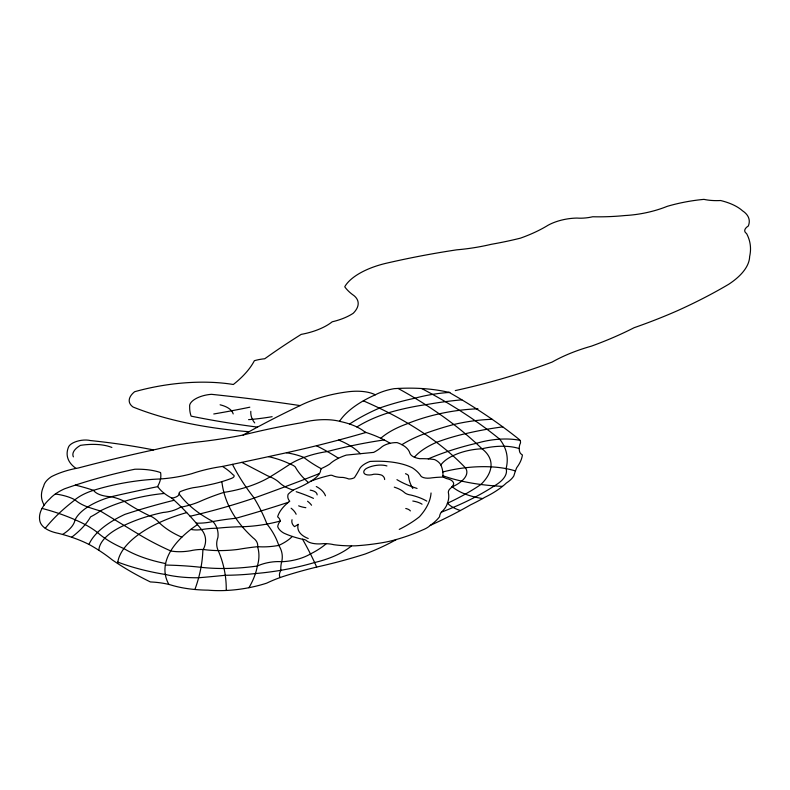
<?xml version="1.0" encoding="UTF-8"?>
<svg xmlns="http://www.w3.org/2000/svg" width="790" height="790" viewBox="0 0 790 790"><rect width="100%" height="100%" fill="white"/><g stroke="black" fill="none" stroke-linecap="round" stroke-linejoin="round"><path stroke-width="1.19" d="M447.92 392.472L449.895 392.403M241.829 462.377L267.543 475.797A66.478 29.872 -9.6 0 1 279.255 482.483A63.18 28.391 -9.6 0 0 293.317 490.165M45.267 528.303A251.743 113.108 -9.6 0 1 73.816 500.771A40.566 18.229 -9.6 0 1 92.776 490.56A120.436 54.115 -9.6 0 1 160.508 478.957A74.398 33.427 -9.6 0 0 191.694 473.714A79.583 35.757 -9.6 0 1 222.464 466.446A128.345 57.67 -9.6 0 1 232.882 474.662A4.947 2.222 -9.6 0 1 231.766 478.276A71.149 31.965 -9.6 0 1 209.281 484.803A76.847 34.533 -9.6 0 1 193.046 487.726A35.757 16.067 -9.6 0 0 180.456 491.538A5.609 2.518 -9.6 0 0 179.202 494.026A7.248 3.259 -9.6 0 1 171.864 498.115A98.128 44.092 -9.6 0 1 157.615 486.413A82.239 36.952 -9.6 0 0 160.577 472.568A52.792 23.72 -9.6 0 0 134.863 469.23A261.618 117.552 -9.6 0 0 64.533 488.812A43.964 19.75 -9.6 0 0 49.819 498.865A75.455 33.901 -9.6 0 0 39.816 520.778A45.672 20.52 -9.6 0 0 58.351 533.349A179.686 80.738 -9.6 0 1 90.485 545.238A364.941 163.974 -9.6 0 1 112.21 559.863A559.587 251.437 -9.6 0 0 150.396 581.944A67.713 30.425 -9.6 0 1 170.63 584.906A96.38 43.302 -9.6 0 0 208.116 590.16A72.828 32.726 -9.6 0 0 266.674 583.158A82.999 37.298 -9.6 0 1 282.879 576.591A225.229 101.199 -9.6 0 1 318.35 566.677A264.897 119.023 -9.6 0 0 365.187 554.007A150.307 67.535 -9.6 0 0 396.432 539.481A101.594 45.652 -9.6 0 0 422.364 530.06A20.777 9.332 -9.6 0 0 430.283 525.389A325.095 146.071 -9.6 0 0 470.662 504.8A146.9 66.005 -9.6 0 0 484.645 497.404A82.891 37.248 -9.6 0 0 506.341 483.026A35.352 15.889 -9.6 0 0 513.846 475.896A291.796 131.11 -9.6 0 1 516.719 467.66A88.835 39.915 -9.6 0 0 522.407 454.941A18.476 8.305 -9.6 0 1 519.711 451.939A61.383 27.581 -9.6 0 1 519.83 444.454A15.761 7.08 -9.6 0 0 519.06 439.339A1152.62 517.894 -9.6 0 0 449.214 392.452A114.056 51.251 -9.6 0 0 394.141 388.67A33.358 14.99 -9.6 0 0 375.309 394.812A92.321 41.485 -9.6 0 0 339.542 421.287M222.464 466.446A2369.259 1064.555 -9.6 0 0 276.796 454.833A579.742 260.483 -9.6 0 0 365.958 432.446M179.202 494.026A253.323 113.819 -9.6 0 0 212.994 521.528A93.26 41.91 -9.6 0 1 217.882 537.585A77.144 34.661 -9.6 0 0 217.773 549.563A471.097 211.671 -9.6 0 1 226.246 590.466M308.515 482.591A195.555 87.868 -9.6 0 1 295.272 466.91A25.329 11.376 -9.6 0 0 290.127 464.105A111.637 50.165 -9.6 0 0 268.511 456.64M75.366 485.109A226.947 101.969 -9.6 0 1 93.506 490.333A30.01 13.479 -9.6 0 0 111.222 496.742A63.832 28.677 -9.6 0 1 124.346 501.364A348.775 156.706 -9.6 0 0 149.656 515.811M157.763 486.63A878.184 394.585 -9.6 0 0 111.222 496.742A55.31 24.855 -9.6 0 0 74.991 520.047A47.311 21.261 -9.6 0 1 62.588 534.465M149.972 515.722A73.184 32.884 -9.6 0 1 159.195 522.654A156.469 70.3 -9.6 0 0 181.838 537.2M55.34 493.997A61.294 27.541 -9.6 0 1 74.922 499.803A73.253 32.913 -9.6 0 0 87.7 506.973A450.28 202.319 -9.6 0 0 100.3 510.982L138.803 534.356A499.606 224.478 -9.6 0 0 170.719 550.946A30.139 13.549 -9.6 0 0 190.311 550.788A24.628 11.07 -9.6 0 1 203.277 549.475A69.984 31.442 -9.6 0 0 238.215 549.396A130.873 58.806 -9.6 0 1 257.668 546.67A40.448 18.18 -9.6 0 0 278.761 545.406A41.821 18.792 -9.6 0 0 292.28 536.43M42.058 508.405A263.929 118.589 -9.6 0 1 75.119 519.781A186.924 83.987 -9.6 0 1 97.466 532.49A195.851 87.996 -9.6 0 0 123.882 548.566A162.286 72.917 -9.6 0 0 165.614 563.566M165.683 574.537A236.635 106.324 -9.6 0 1 117.809 562.085M71.643 537.23A122.144 54.885 -9.6 0 0 90.544 516.897A68.049 30.573 -9.6 0 0 100.755 510.656A91.107 40.942 -9.6 0 1 164.399 493.454M174.185 500.248A324.384 145.755 -9.6 0 0 124.859 514.399A91.531 41.129 -9.6 0 0 88.964 544.438M98.859 550.304A58.628 26.347 -9.6 0 1 124.79 525.083A90.238 40.547 -9.6 0 1 163.214 512.443A20.155 9.055 -9.6 0 0 181.038 506.815M117.631 563.497A100.844 45.316 -9.6 0 1 186.707 512.592M190.864 529.389A16.639 7.475 -9.6 0 0 201.549 529.586A42.581 19.128 -9.6 0 1 216.944 528.243A133.056 59.783 -9.6 0 1 242.263 526.723A75.09 33.743 -9.6 0 0 280.243 521.035A24.885 11.179 -9.6 0 0 277.626 516.838A68.394 30.731 -9.6 0 1 289.752 501.225A31.491 14.151 -9.6 0 1 288.123 494.313A30.385 13.657 -9.6 0 1 294.7 489.346A72.631 32.637 -9.6 0 0 310.934 481.12A73.115 32.854 -9.6 0 1 329.124 475.55A2.824 1.274 -9.6 0 1 332.659 475.6A19.207 8.631 -9.6 0 0 343.058 477.437A27.512 12.364 -9.6 0 1 348.706 478.967A5.313 2.39 -9.6 0 0 354.434 477.634A291.51 130.982 -9.6 0 0 359.914 468.342A20.708 9.302 -9.6 0 1 370.006 461.449A65.827 29.576 -9.6 0 1 412.499 467.917A83.039 37.318 -9.6 0 1 420.971 476.163A10.546 4.74 -9.6 0 0 430.017 478.088A48.99 22.011 -9.6 0 1 443.782 477.101M280.243 521.035A36.587 16.442 -9.6 0 0 277.725 526.663A40.537 18.21 -9.6 0 0 283.798 533.092A109.326 49.118 -9.6 0 0 301.81 539.116A9.687 4.355 -9.6 0 1 306.895 541.002A19.711 8.858 -9.6 0 0 323.535 543.639A26.169 11.761 -9.6 0 1 333.864 544.715A79.79 35.846 -9.6 0 0 355.49 545.821A117.947 52.999 -9.6 0 0 382.943 542.592A56.12 25.211 -9.6 0 0 396.432 539.481M165.337 565.057A229.278 103.016 -9.6 0 1 201.006 567.319A117.315 52.713 -9.6 0 0 257.343 566.025A24.796 11.139 -9.6 0 1 281.704 561.71A31.679 14.24 -9.6 0 0 310.46 553.948A71.841 32.281 -9.6 0 0 326.29 543.668M248.939 587.701A230.048 103.362 -9.6 0 0 257.343 566.025A153.823 69.115 -9.6 0 0 257.639 546.858A38.7 17.39 -9.6 0 0 253.225 537.98A417.683 187.674 -9.6 0 1 242.876 527.443A382.014 171.647 -9.6 0 1 221.862 481.633M165.317 574.449A90.198 40.527 -9.6 0 0 198.636 577.747A607.105 272.787 -9.6 0 0 225.269 575.278A147.532 66.291 -9.6 0 0 255.427 573.55A137.954 61.985 -9.6 0 0 314.608 562.529A59.892 26.909 -9.6 0 0 351.57 545.86M168.932 584.462A139.623 62.736 -9.6 0 1 197.47 524.6M171.864 498.115A874.303 392.837 -9.6 0 1 201.628 529.695A79.691 35.807 -9.6 0 1 202.862 550.274A528.233 237.346 -9.6 0 1 194.893 589.498M196.236 523.148A31.728 14.26 -9.6 0 0 212.994 521.528A119.043 53.483 -9.6 0 1 235.855 518.28A593.359 266.605 -9.6 0 0 288.449 502.262M190.123 516.245A322.626 144.965 -9.6 0 0 254.103 498.085A1242.729 558.382 -9.6 0 0 319.456 473.546M181.325 507.101A44.605 20.036 -9.6 0 0 200.69 501.117A132.147 59.378 -9.6 0 1 223.886 492.377A69.145 31.067 -9.6 0 0 270.141 476.834A608.804 273.547 -9.6 0 0 290.127 464.105A53.799 24.174 -9.6 0 1 327.356 451.554A227.184 102.078 -9.6 0 1 384.197 439.931M363.341 400.836A664.025 298.363 -9.6 0 1 465.34 467.759A34.069 15.306 -9.6 0 1 452.334 486.828M398.071 388.433A904.323 406.327 -9.6 0 1 482.009 448.789A39.579 17.785 -9.6 0 1 519.218 448.582M310.934 481.12A33.071 14.862 -9.6 0 0 320.543 471.136A10.161 4.562 -9.6 0 1 321.807 468.322A49.375 22.189 -9.6 0 0 329.627 464.165A34.513 15.504 -9.6 0 1 346.297 455.099L373.69 452.384A40.369 18.14 -9.6 0 0 380.997 447.614A13.331 5.984 -9.6 0 1 397.024 442.598A47.44 21.31 -9.6 0 1 409.734 452.749A21.824 9.806 -9.6 0 0 419.826 458.694A49.938 22.436 -9.6 0 1 434.648 459.592A35.777 16.077 -9.6 0 1 440.84 464.984A36.36 16.333 -9.6 0 1 482.009 448.789A83.799 37.653 -9.6 0 1 480.913 484.477A187.358 84.184 -9.6 0 1 447.515 503.23M421.623 388.512A982.632 441.511 -9.6 0 1 499.705 439.181A153.517 68.977 -9.6 0 1 506.074 468.618A39.954 17.953 -9.6 0 1 494.382 485.87A193.412 86.91 -9.6 0 1 441.343 512.167A26.258 11.801 -9.6 0 0 439.635 516.64A62.193 27.946 -9.6 0 1 430.283 525.389M441.343 512.167A44.25 19.888 -9.6 0 0 447.229 503.694A80.333 36.093 -9.6 0 0 448.365 492.703A17.706 7.959 -9.6 0 1 449.53 489.267A30.524 13.716 -9.6 0 0 453.677 484.132A17.133 7.703 -9.6 0 0 446.903 478.651A11.998 5.392 -9.6 0 1 442.933 475.817A113.661 51.074 -9.6 0 0 440.84 464.984M302.511 539.185A1328.049 596.717 -9.6 0 1 316.672 567.072M280.055 577.579A30.267 13.598 -9.6 0 1 280.894 570.449A112.447 50.52 -9.6 0 1 281.852 561.167A99.422 44.675 -9.6 0 0 278.761 545.406A288.459 129.609 -9.6 0 0 266.961 524.037A718.317 322.755 -9.6 0 0 253.689 497.414A818.519 367.775 -9.6 0 1 232.458 464.352M286.434 452.749A79.632 35.777 -9.6 0 1 303.676 457.341A266.092 119.557 -9.6 0 0 321.362 468.776M316.444 445.738A439.398 197.431 -9.6 0 1 338.466 458.249M338.634 440.06A126.607 56.89 -9.6 0 1 360.289 453.697M365.118 432.179A162.552 73.035 -9.6 0 1 390.112 443.299M349.624 424.023A142.664 64.099 -9.6 0 1 379.447 408.084A144.047 64.721 -9.6 0 1 415.362 398.091A79.089 35.54 -9.6 0 1 449.214 392.452M356.892 426.975A86.91 39.056 -9.6 0 1 388.66 412.726A123.842 55.646 -9.6 0 1 427.232 404.46A182.411 81.963 -9.6 0 1 461.874 399.829M380.77 438.282A64.197 28.845 -9.6 0 1 406.732 423.944A99.619 44.763 -9.6 0 1 477.94 408.786M401.913 444.681A83.049 37.318 -9.6 0 1 424.576 433.72A166.522 74.823 -9.6 0 1 453.233 424.645A89.971 40.428 -9.6 0 1 492.121 419.293M414.394 457.222A61.136 27.472 -9.6 0 1 436.169 442.489A110.353 49.582 -9.6 0 1 466.772 433.384A161.555 72.591 -9.6 0 1 502.786 426.886M428.279 458.881A146.851 65.985 -9.6 0 1 477.209 443.121A47.005 21.123 -9.6 0 1 519.978 440.346M442.805 471.966A76.344 34.306 -9.6 0 1 515.445 470.959M502.489 486.383A167.559 75.287 -9.6 0 1 442.933 475.768M482.611 498.569A83.483 37.515 -9.6 0 1 452.117 486.64M460.382 510.538A57.67 25.912 -9.6 0 1 447.446 503.161M73.401 456.867A25.004 11.238 -9.6 0 1 80.452 445.363A39.47 17.736 -9.6 0 1 111.874 447.456M76.038 468.421A72.512 32.578 -9.6 0 1 68.394 447.367A13.608 6.113 -9.6 0 1 76.877 441.334A13.608 6.113 -9.6 0 1 90.307 440.544A499.596 224.478 -9.6 0 1 153.517 449.915M220.114 404.806A36.854 16.56 -9.6 0 1 233.188 413.93M249.818 407.196A463.928 208.451 -9.6 0 1 213.764 413.98M254.716 422.917A76.65 34.444 -9.6 0 1 250.805 411.323M272.125 416.685A116.002 52.12 -9.6 0 1 248.564 419.648M257.491 427.113A707.593 317.935 -9.6 0 1 191.131 416.152A123.546 55.517 -9.6 0 1 189.689 406.84A19.464 8.749 -9.6 0 1 211.434 394.319A1380.426 620.249 -9.6 0 1 300.111 405.586A75.514 33.931 -9.6 0 1 346.494 391.988A34.484 15.494 -9.6 0 1 375.309 394.812M44.191 505.057A88.223 39.638 -9.6 0 1 43.707 486.097A32.558 14.625 -9.6 0 1 51.488 476.617A49.553 22.268 -9.6 0 1 78.22 468.016A818.884 367.943 -9.6 0 1 156.647 449.234A148.076 66.538 -9.6 0 1 199.821 441.778A233.88 105.09 -9.6 0 0 243.113 435.014A668.083 300.18 -9.6 0 1 300.111 405.586M308.209 538.494A43.144 19.385 -9.6 0 1 298.245 524.274A31.235 14.032 -9.6 0 1 294.512 526.604A29.457 13.233 -9.6 0 1 292.043 519.711M291.115 508.237A56.841 25.537 -9.6 0 1 296.141 514.26M305.858 507.694A29.773 13.371 -9.6 0 1 298.65 505.837M307.547 501.255A60.307 27.097 -9.6 0 1 311.546 505.225M296.191 491.706A208.481 93.674 -9.6 0 1 313.452 498.362M310.203 490.136A14.921 6.705 -9.6 0 1 317.146 494.886M316.276 486.522A56.801 25.527 -9.6 0 1 325.47 495.794M384.651 479.54A20.264 9.105 -9.6 0 0 381.866 475.234A14.082 6.33 -9.6 0 0 373.808 474.227A7.11 3.19 -9.6 0 1 364.733 473.951A10.823 4.868 -9.6 0 1 366.037 468.658A15.138 6.804 -9.6 0 1 386.932 465.942M405.487 473.724A11.258 5.056 -9.6 0 1 408.469 475.639A139.386 62.627 -9.6 0 0 412.854 488.506M417.071 488.437A135.663 60.958 -9.6 0 1 396.945 479.649M394.289 487.144A48.289 21.695 -9.6 0 1 404.599 492.674A16.432 7.387 -9.6 0 0 410.899 495.054A76.383 34.325 -9.6 0 1 426.788 501.117M412.805 501.028A29.052 13.055 -9.6 0 1 422.048 504.198M405.764 508.483A13.963 6.271 -9.6 0 1 410.375 510.903M431.044 492.98A123.438 55.458 -9.6 0 1 419.46 516.759A101.436 45.583 -9.6 0 1 399.256 529.389M243.113 435.014A365.592 164.271 -9.6 0 1 302.116 422.63A41.485 18.644 -9.6 0 1 340.539 421.554A83.493 37.515 -9.6 0 1 365.563 432.555M249.038 431.715A343.946 154.544 -9.6 0 1 133.105 407.038A31.916 14.338 -9.6 0 1 134.616 391.731A117.631 52.851 -9.6 0 1 233.336 384.493A142.012 63.812 -9.6 0 0 254.38 360.704A25.241 11.337 -9.6 0 1 264.749 358.759A678.699 304.95 -9.6 0 1 301.207 334.377A43.45 19.523 -9.6 0 0 332.215 321.797A38.957 17.498 -9.6 0 0 353.199 313.294A42.581 19.128 -9.6 0 0 353.841 295.519A108.862 48.911 -9.6 0 1 344.736 286.77A55.764 25.053 -9.6 0 1 385.718 263.376A414.928 186.43 -9.6 0 1 456.808 249.818A107.282 48.2 -9.6 0 0 491.331 244.298A188.77 84.816 -9.6 0 0 520.432 238.155A95.402 42.867 -9.6 0 0 548.013 225.278A31.61 14.2 -9.6 0 1 576.947 218.07A25.408 11.416 -9.6 0 0 592.737 216.756A131.94 59.28 -9.6 0 0 625.018 215.532A62.736 28.193 -9.6 0 0 667.224 206.338A89.063 40.023 -9.6 0 1 703.949 199.366A38.463 17.281 -9.6 0 0 720.608 200.522A80.116 35.994 -9.6 0 1 742.561 210.841A50.323 22.614 -9.6 0 1 748.298 226.029A13.391 6.014 -9.6 0 0 746.55 233.524A155.749 69.984 -9.6 0 1 749.631 256.572A84.372 37.91 -9.6 0 1 728.706 284.272A374.845 168.428 -9.6 0 1 677.534 310.668A331.701 149.043 -9.6 0 1 634.123 327.702A228.29 102.572 -9.6 0 1 591.414 346.148A103.915 46.689 -9.6 0 0 552.18 362.047A341.971 153.655 -9.6 0 1 455.297 390.586"/></g></svg>
